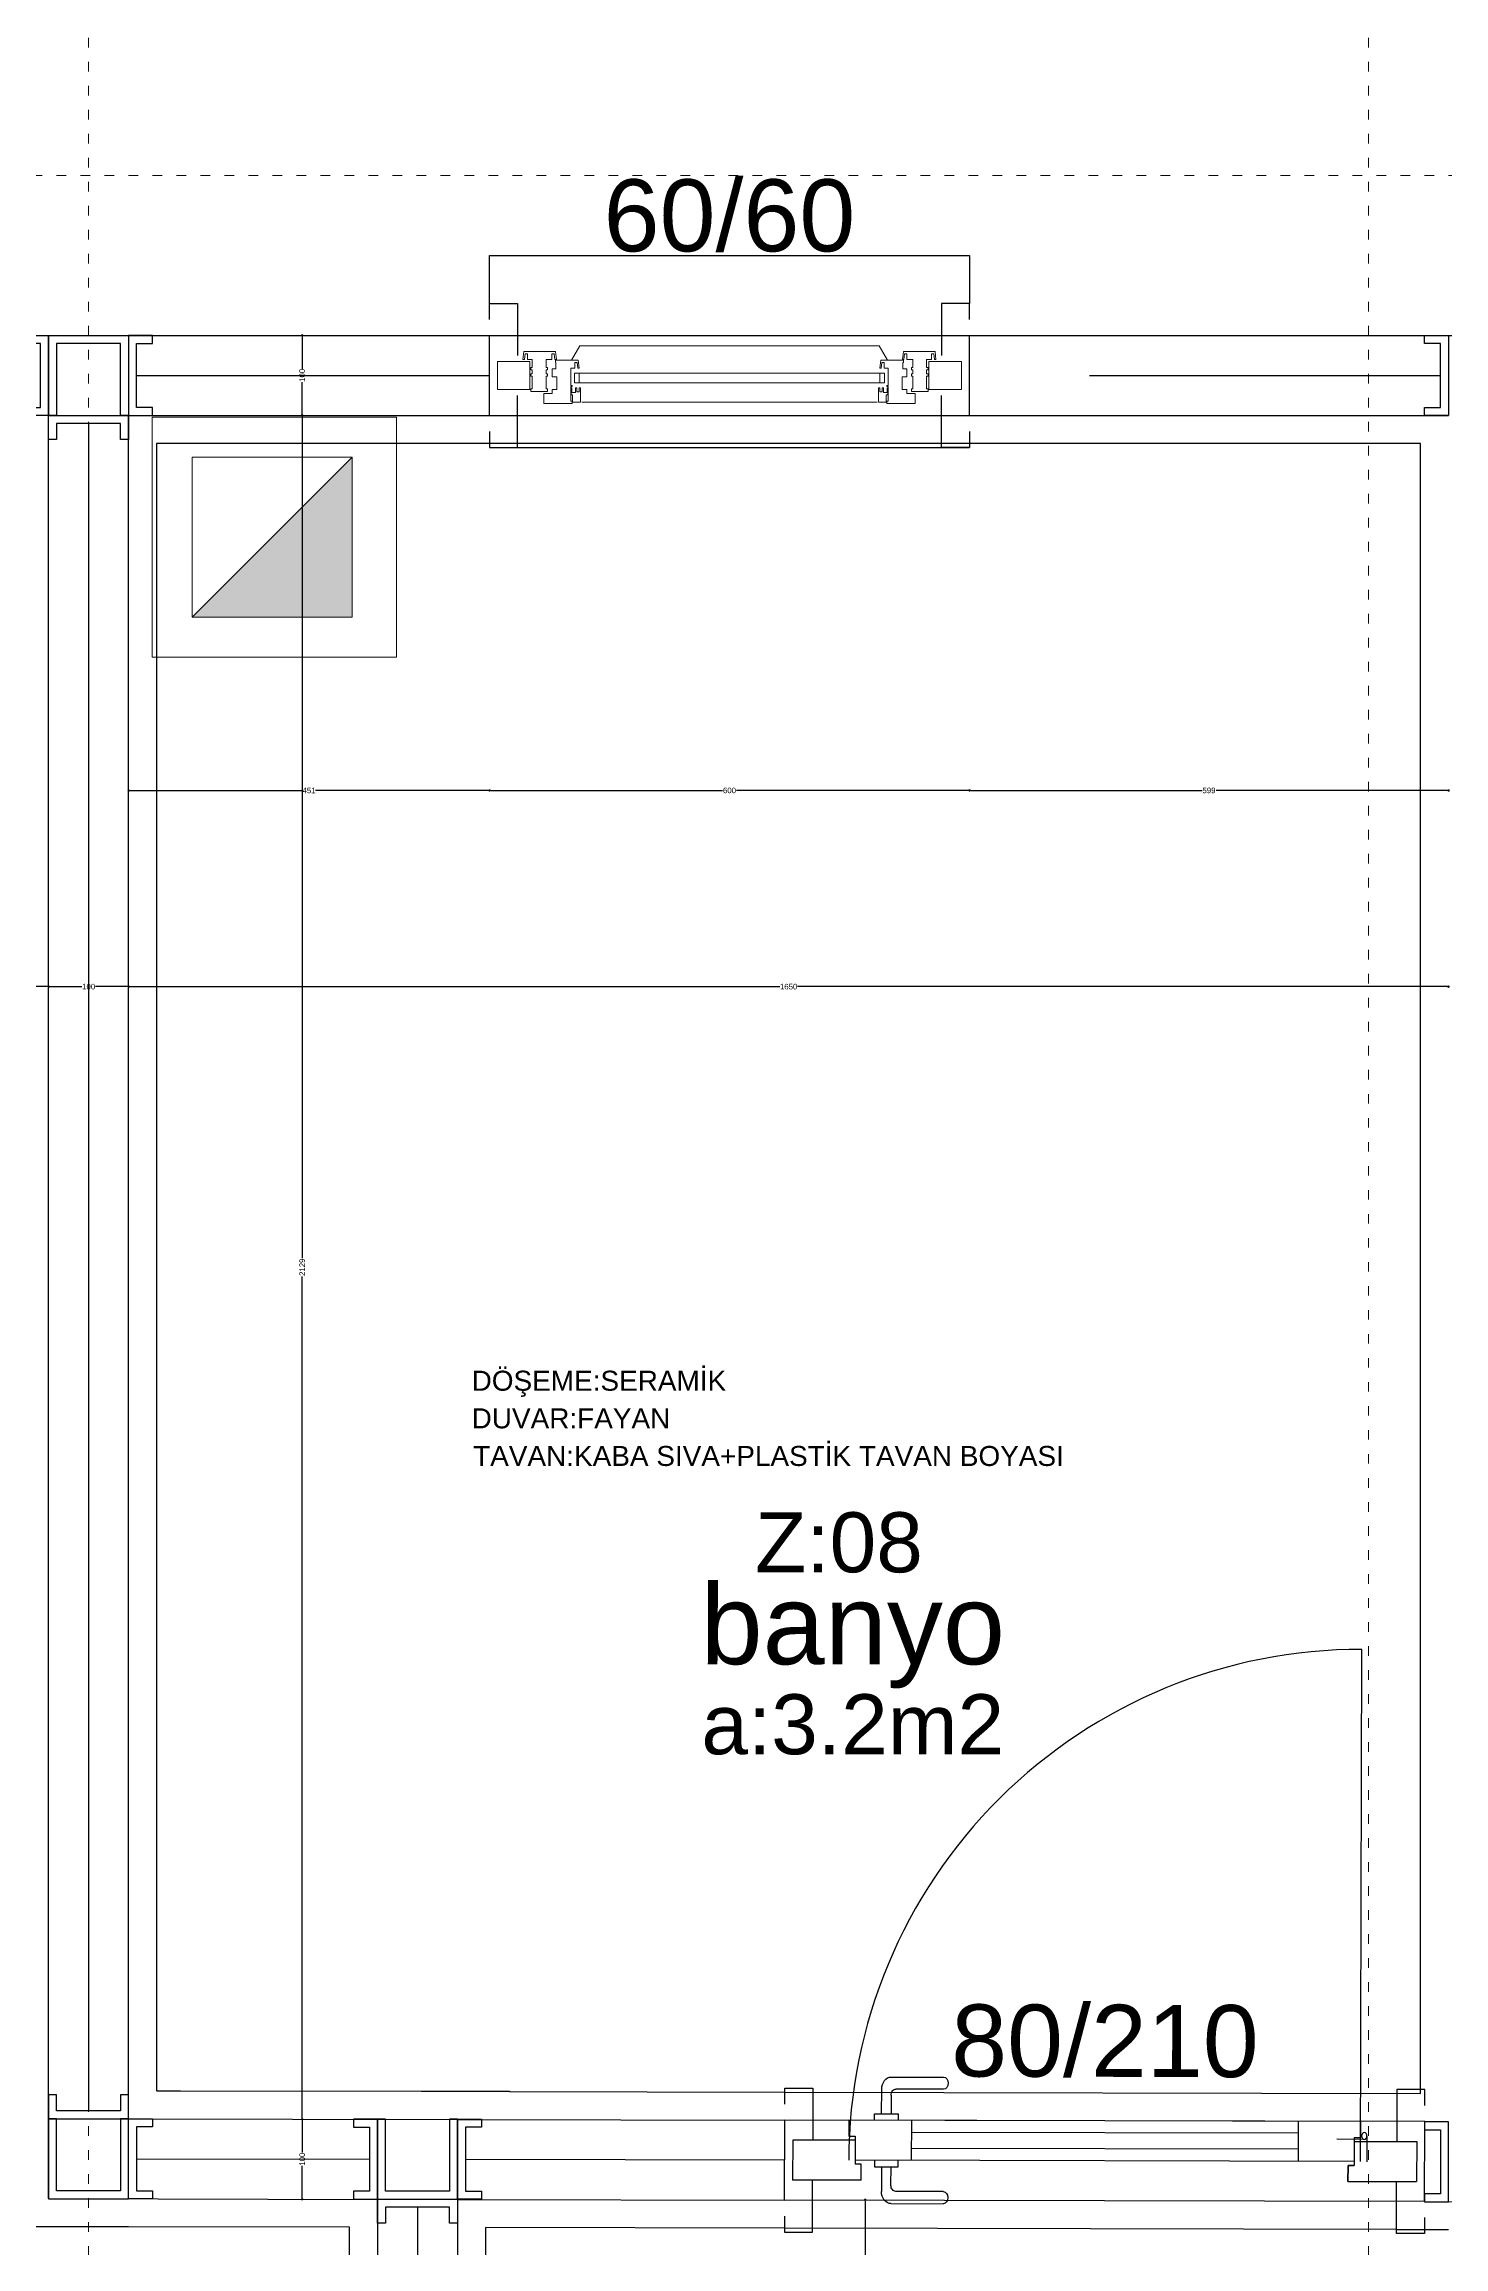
# Model space of a CAD drawing. Header units: centimetres. Extents: x -373760 to 14750, y -122502 to 29584.
# Drawn here: x -287827 to -286077, y -71404 to -68651 of the extents above; entities that cross this region are included whole.
import ezdxf
from ezdxf.enums import TextEntityAlignment as Align

# ---------------------------------------------------------------- set-up
doc = ezdxf.new("R2010")
doc.units = ezdxf.units.CM
doc.linetypes.add('ACAD_ISO03W100', pattern=[30, 12, -18])
for name, color, linetype, lineweight in [('AKSLAR-P', 211, 'Continuous', 9), ('DOGRAMA', 4, 'Continuous', 20), ('duvar', 10, 'Continuous', 25), ('KAPI', 205, 'Continuous', 25), ('PENCERE', 5, 'Continuous', 13), ('ÖLÇÜ', 3, 'Continuous', 25), ('Ölçü iç KGK', 124, 'Continuous', 20)]:
    doc.layers.add(name, color=color, linetype=linetype, lineweight=lineweight)
for name, color, linetype in [('alan', 7, 'Continuous'), ('duvar-kesim', 7, 'Continuous'), ('kapi-yazi', 7, 'Continuous'), ('Kolon', 7, 'Continuous'), ('mahal', 7, 'Continuous'), ('penc-yazi', 7, 'Continuous'), ('siva', 121, 'Continuous'), ('TASYUNU-P', 40, 'Continuous')]:
    doc.layers.add(name, color=color, linetype=linetype)
doc.styles.get("Standard").update_dxf_attribs({"font": 'arial.ttf'})
doc.linetypes.add('BATTING', pattern='A,0.00254,-2.54,[134,ltypeshp.shx,S=2.54,R=0,X=-2.54,Y=0],-5.08,[134,ltypeshp.shx,S=2.54,R=180,X=2.54,Y=0],-2.54', length=10.16254)
doc.dimstyles.new('Aydın İç Ölçü', dxfattribs={"dimtxt": 7, "dimasz": 3, "dimexe": 0.18, "dimexo": 0.0625, "dimgap": 1, "dimtad": 0, "dimdec": 0, "dimzin": 0, "dimdsep": 46, "dimtxsty": 'Standard', "dimblk": 'DOT', "dimcen": 1, "dimse1": 1, "dimse2": 1, "dimclrd": 256, "dimclrt": 6, "dimadec": 0, "dimazin": 0, "dimtfac": 1, "dimtdec": 0, "dimtix": 1, "dimtofl": 0, "dimtmove": 0, "dimatfit": 3, "dimldrblk": 'DOT', "dimfxl": 1, "dimtolj": 1, "dimtzin": 0, "dimarcsym": 0})
doc.dimstyles.new('aydın ölçü', dxfattribs={"dimtxt": 10, "dimasz": 2.5, "dimexe": 5, "dimexo": 5, "dimtad": 1, "dimdec": 0, "dimtxsty": 'Standard', "dimblk": 'ARCHTICK', "dimcen": 2.5, "dimse1": 1, "dimse2": 1, "dimadec": 0, "dimazin": 0, "dimtfac": 1, "dimtdec": 0, "dimtix": 1, "dimtmove": 0, "dimatfit": 3, "dimfxl": 5, "dimfxlon": 1, "dimarcsym": 0})

# ---------------------------------------------------------------- blocks, each defined once
blk = doc.blocks.new('fm-door1')
at = {"linetype": 'Continuous'}
for p, q in [((7.97, 3.18), (7.97, -0.03)), ((8.4, 2.76), (12.78, 2.76)), ((9, 5), (91, 5)), ((9, 5), (9, 3)), ((10, 3), (9, 3)), ((10, 3), (10, -0.5)), ((10, 3), (10, -0.5)), ((19, 5), (19, 0)), ((81, 5), (81, 0)), ((91, 3), (90, 3)), ((90, 3), (90, -0.5)), ((91, 5), (91, 3)), ((0, 2.5), (0, -2.5)), ((10, 2.5), (0, 2.5)), ((10, 0), (90, 0)), ((90, 2.5), (100, 2.5)), ((100, 2.5), (100, -2.5)), ((11, -2.5), (0, -2.5)), ((10, -0.5), (11, -0.5)), ((11, -0.5), (10, -0.5)), ((11, -0.5), (11, -2.5)), ((11, -2.5), (11, -0.5)), ((89, -2.5), (89, -0.5)), ((89, -0.5), (90, -0.5)), ((89, -2.5), (100, -2.5))]:
    blk.add_line(p, q, dxfattribs=at)
at = {"color": 8, "linetype": 'Continuous'}
for p, q in [((19, 3.5), (81, 3.5)), ((19, 1.5), (81, 1.5))]:
    blk.add_line(p, q, dxfattribs=at)
at = {"linetype": 'Continuous'}
for points in [[(85.76, 5.81), (85.76, 8.89, 0.414214), (84.24, 10.41), (75.86, 10.41, 1), (75.86, 8.89), (83.48, 8.89, -0.414214), (84.24, 8.13), (84.24, 5.81)], [(85.76, -0.81), (85.76, -3.89, -0.414214), (84.24, -5.41), (75.86, -5.41, -1), (75.86, -3.89), (83.48, -3.89, 0.414214), (84.24, -3.13), (84.24, -0.81)]]:
    blk.add_lwpolyline(points, format="xyb", dxfattribs=at)
for points in [[(86.9, 5), (86.9, 5.81), (83.1, 5.81), (83.1, 5)], [(86.9, 0), (86.9, -0.81), (83.1, -0.81), (83.1, 0)]]:
    blk.add_lwpolyline(points, dxfattribs=at)
blk.add_circle((8.4, 3.18), 0.426, dxfattribs=at)
blk = doc.blocks.new('fm-win1')
at = {"linetype": 'Continuous'}
for p, q in [((5.7, 3), (5.5, 2)), ((5.7, 3), (12.5, 3)), ((12.5, 3), (12.7, 2)), ((87.5, 3), (87.3, 2)), ((94.3, 3), (87.5, 3)), ((94.3, 3), (94.5, 2)), ((5.5, 2), (5.81, 2)), ((5.81, 2), (5.95, 2.7)), ((5.95, 2.7), (6.46, 2.7)), ((6.46, 2.7), (6.46, 2)), ((6.46, 2), (7.5, 2)), ((7.5, 1), (7.2, 1)), ((7.2, 1), (7.2, 0.7)), ((7.2, 0.7), (7.5, 0.7)), ((7.5, 0.2), (7.2, 0.2)), ((7.2, 0.2), (7.2, -0.1)), ((7.5, 2), (7.5, 1)), ((7.5, 0.7), (7.5, 0.2)), ((11.74, 2), (10.5, 2)), ((10.5, 2), (10.5, 1)), ((10.5, 1), (10.8, 1)), ((10.5, 0.7), (10.5, 0.2)), ((10.8, 0.7), (10.5, 0.7)), ((10.5, 0.2), (10.8, 0.2)), ((10.8, 1), (10.8, 0.7)), ((10.8, 0.2), (10.8, -0.1)), ((12.25, 2.7), (11.74, 2.7)), ((11.74, 2.7), (11.74, 2)), ((12.6, 0.8), (11.8, 0.8)), ((11.8, 0.8), (11.8, -0.2)), ((12.39, 2), (12.25, 2.7)), ((12.7, 2), (12.39, 2)), ((17.4, 1.9), (12.5, 1.9)), ((12.5, 1.9), (12.5, 1.6)), ((12.5, 1.6), (12.6, 1.6)), ((12.6, 1.6), (12.6, 0.8)), ((15.8, 0.9), (16.64, 0.9)), ((15.8, -1.25), (15.8, 0.9)), ((16.64, 1.6), (17.15, 1.6)), ((16.64, 0.9), (16.64, 1.6)), ((17.15, 1.6), (17.29, 0.9)), ((17.29, 0.9), (17.6, 0.9)), ((17.6, 0.9), (17.4, 1.9)), ((82.4, 0.9), (82.6, 1.9)), ((82.71, 0.9), (82.4, 0.9)), ((82.6, 1.9), (87.5, 1.9)), ((82.85, 1.6), (82.71, 0.9)), ((83.36, 1.6), (82.85, 1.6)), ((83.36, 0.9), (83.36, 1.6)), ((84.2, 0.9), (83.36, 0.9)), ((84.2, -1.25), (84.2, 0.9)), ((87.3, 2), (87.61, 2)), ((87.4, 1.6), (87.4, 0.8)), ((87.5, 1.6), (87.4, 1.6)), ((87.4, 0.8), (88.2, 0.8)), ((87.5, 1.9), (87.5, 1.6)), ((87.61, 2), (87.75, 2.7)), ((87.75, 2.7), (88.26, 2.7)), ((88.2, 0.8), (88.2, -0.2)), ((88.26, 2.7), (88.26, 2)), ((88.26, 2), (89.5, 2)), ((89.5, 1), (89.2, 1)), ((89.2, 1), (89.2, 0.7)), ((89.2, 0.7), (89.5, 0.7)), ((89.5, 0.2), (89.2, 0.2)), ((89.2, 0.2), (89.2, -0.1)), ((89.5, 2), (89.5, 1)), ((89.5, 0.7), (89.5, 0.2)), ((92.5, 2), (92.5, 1)), ((93.54, 2), (92.5, 2)), ((92.5, 1), (92.8, 1)), ((92.8, 0.7), (92.5, 0.7)), ((92.5, 0.7), (92.5, 0.2)), ((92.5, 0.2), (92.8, 0.2)), ((92.8, 1), (92.8, 0.7)), ((92.8, 0.2), (92.8, -0.1)), ((93.54, 2.7), (93.54, 2)), ((94.05, 2.7), (93.54, 2.7)), ((94.19, 2), (94.05, 2.7)), ((94.5, 2), (94.19, 2)), ((7.2, -0.1), (7.5, -0.1)), ((7.5, -1.7), (7.2, -1.7)), ((7.2, -1.7), (7.2, -2)), ((7.2, -2), (10.8, -2)), ((7.5, -0.1), (7.5, -1.7)), ((11.8, -2.25), (10, -2.25)), ((10, -2.25), (10, -3.5)), ((10.5, -0.1), (10.5, -1.7)), ((10.8, -0.1), (10.5, -0.1)), ((10.5, -1.7), (10.8, -1.7)), ((10.8, -1.7), (10.8, -2)), ((11.8, -0.2), (12.8, -0.2)), ((12.8, -1.75), (11.8, -1.75)), ((11.8, -1.75), (11.8, -2.25)), ((12.8, -0.2), (12.8, -1.75)), ((16.1, -1.25), (15.8, -1.25)), ((15.8, -1.4), (16.1, -1.4)), ((15.8, -3.2), (15.8, -1.4)), ((16.1, -1.4), (16.1, -1.25)), ((83.9, -1.4), (83.9, -1.25)), ((83.9, -1.25), (84.2, -1.25)), ((84.2, -1.4), (83.9, -1.4)), ((84.2, -3.2), (84.2, -1.4)), ((87.2, -0.2), (87.2, -1.75)), ((88.2, -0.2), (87.2, -0.2)), ((87.2, -1.75), (88.2, -1.75)), ((88.2, -1.75), (88.2, -2.25)), ((88.2, -2.25), (90, -2.25)), ((89.2, -0.1), (89.5, -0.1)), ((89.5, -1.7), (89.2, -1.7)), ((89.2, -1.7), (89.2, -2)), ((92.8, -2), (89.2, -2)), ((89.5, -0.1), (89.5, -1.7)), ((90, -2.25), (90, -3.5)), ((92.8, -0.1), (92.5, -0.1)), ((92.5, -0.1), (92.5, -1.7)), ((92.5, -1.7), (92.8, -1.7)), ((92.8, -1.7), (92.8, -2)), ((10, -3.5), (16.1, -3.5)), ((16.1, -3.2), (15.8, -3.2)), ((16.1, -3.5), (16.1, -3.2)), ((83.9, -3.5), (83.9, -3.2)), ((83.9, -3.2), (84.2, -3.2)), ((90, -3.5), (83.9, -3.5))]:
    blk.add_line(p, q, dxfattribs=at)
at = {"color": 8, "linetype": 'Continuous'}
for p, q in [((15.95, 1.9), (17.75, 3.7)), ((82.25, 3.7), (17.75, 3.7)), ((84.05, 1.9), (82.25, 3.7)), ((83.4, 0.28), (16.6, 0.28)), ((16.6, 0.28), (16.6, -0.92)), ((17.6, 0.28), (17.6, -0.92)), ((82.4, 0.28), (82.4, -0.92)), ((83.4, 0.28), (83.4, -0.92)), ((15.9, -1.55), (15.9, -2.45)), ((16, -1.55), (15.9, -1.55)), ((15.9, -2.45), (16.2, -2.45)), ((16, -2.15), (16, -1.55)), ((16.8, -2.15), (16, -2.15)), ((16.2, -2.45), (16.2, -3.35)), ((83.4, -0.92), (16.6, -0.92)), ((16.8, -1.55), (16.8, -2.15)), ((17.1, -1.55), (16.8, -1.55)), ((17.1, -2.05), (17.1, -1.55)), ((17.6, -2.05), (17.1, -2.05)), ((17.6, -1.55), (17.6, -2.05)), ((17.9, -1.55), (17.6, -1.55)), ((17.9, -3.35), (17.9, -1.55)), ((82.1, -1.55), (82.4, -1.55)), ((82.1, -3.35), (82.1, -1.55)), ((82.4, -1.55), (82.4, -2.05)), ((82.4, -2.05), (82.9, -2.05)), ((82.9, -2.05), (82.9, -1.55)), ((82.9, -1.55), (83.2, -1.55)), ((83.2, -1.55), (83.2, -2.15)), ((83.2, -2.15), (84, -2.15)), ((84.1, -2.45), (83.8, -2.45)), ((83.8, -2.45), (83.8, -3.35)), ((84, -2.15), (84, -1.55)), ((84, -1.55), (84.1, -1.55)), ((84.1, -1.55), (84.1, -2.45)), ((16.2, -3.35), (17.9, -3.35)), ((81.85, -3.35), (18.15, -3.35)), ((83.8, -3.35), (82.1, -3.35))]:
    blk.add_line(p, q, dxfattribs=at)
at = {"linetype": 'Continuous'}
for points in [[(0, 1.75), (7, 1.75), (7, -1.75), (0, -1.75)], [(100, 1.75), (93, 1.75), (93, -1.75), (100, -1.75)]]:
    blk.add_lwpolyline(points, close=True, dxfattribs=at)
blk = doc.blocks.new('_ArchTick')
at = {"color": 0, "linetype": 'ByBlock', "const_width": 0.15}
blk.add_lwpolyline([(-0.5, -0.5), (0.5, 0.5)], dxfattribs=at)
blk = doc.blocks.new('*D372')
at = {"layer": 'Defpoints', "color": 0, "ltscale": 0.5, "transparency": 16777216}
for p in [(-287269.7, -67273.4), (-290370.8, -69015.3), (-287269.7, -69015.3)]:
    blk.add_point(p, dxfattribs=at)
at = {"layer": 'Ölçü iç KGK', "color": 0, "lineweight": -2, "ltscale": 0.5, "transparency": 16777216}
blk.add_line((-290370.8, -67273.4), (-287269.7, -67273.4), dxfattribs=at)
at = {"layer": 'Ölçü iç KGK', "color": 0, "lineweight": -2, "ltscale": 0.5, "transparency": 16777216, "xscale": 2.5, "yscale": 2.5, "zscale": 2.5, "rotation": 180}
blk.add_blockref('_ArchTick', (-290370.8, -67273.4), dxfattribs=at)
at = {"layer": 'Ölçü iç KGK', "color": 0, "lineweight": -2, "ltscale": 0.5, "transparency": 16777216, "xscale": 2.5, "yscale": 2.5, "zscale": 2.5}
blk.add_blockref('_ArchTick', (-287269.7, -67273.4), dxfattribs=at)
at = {"layer": 'Ölçü iç KGK', "color": 0, "lineweight": -2, "ltscale": 0.5, "transparency": 16777216, "insert": (-288820.3, -67267.7), "char_height": 10, "attachment_point": 5}
blk.add_mtext('3101', dxfattribs=at)
blk = doc.blocks.new('*D373')
at = {"layer": 'Defpoints', "color": 0, "ltscale": 0.5, "transparency": 16777216}
for p in [(-286519.7, -67273.4), (-287269.7, -69015.3), (-286519.7, -69015.3)]:
    blk.add_point(p, dxfattribs=at)
at = {"layer": 'Ölçü iç KGK', "color": 0, "lineweight": -2, "ltscale": 0.5, "transparency": 16777216}
blk.add_line((-287269.7, -67273.4), (-286519.7, -67273.4), dxfattribs=at)
at = {"layer": 'Ölçü iç KGK', "color": 0, "lineweight": -2, "ltscale": 0.5, "transparency": 16777216, "xscale": 2.5, "yscale": 2.5, "zscale": 2.5, "rotation": 180}
blk.add_blockref('_ArchTick', (-287269.7, -67273.4), dxfattribs=at)
at = {"layer": 'Ölçü iç KGK', "color": 0, "lineweight": -2, "ltscale": 0.5, "transparency": 16777216, "xscale": 2.5, "yscale": 2.5, "zscale": 2.5}
blk.add_blockref('_ArchTick', (-286519.7, -67273.4), dxfattribs=at)
at = {"layer": 'Ölçü iç KGK', "color": 0, "lineweight": -2, "ltscale": 0.5, "transparency": 16777216, "insert": (-286894.7, -67267.7), "char_height": 10, "attachment_point": 5}
blk.add_mtext('750', dxfattribs=at)
blk = doc.blocks.new('*D374')
at = {"layer": 'Defpoints', "color": 0, "ltscale": 0.5, "transparency": 16777216}
for p in [(-285771.1, -67273.4), (-286519.7, -69015.3), (-285771.1, -69015.3)]:
    blk.add_point(p, dxfattribs=at)
at = {"layer": 'Ölçü iç KGK', "color": 0, "lineweight": -2, "ltscale": 0.5, "transparency": 16777216}
blk.add_line((-286519.7, -67273.4), (-285771.1, -67273.4), dxfattribs=at)
at = {"layer": 'Ölçü iç KGK', "color": 0, "lineweight": -2, "ltscale": 0.5, "transparency": 16777216, "xscale": 2.5, "yscale": 2.5, "zscale": 2.5, "rotation": 180}
blk.add_blockref('_ArchTick', (-286519.7, -67273.4), dxfattribs=at)
at = {"layer": 'Ölçü iç KGK', "color": 0, "lineweight": -2, "ltscale": 0.5, "transparency": 16777216, "xscale": 2.5, "yscale": 2.5, "zscale": 2.5}
blk.add_blockref('_ArchTick', (-285771.1, -67273.4), dxfattribs=at)
at = {"layer": 'Ölçü iç KGK', "color": 0, "lineweight": -2, "ltscale": 0.5, "transparency": 16777216, "insert": (-286145.4, -67267.7), "char_height": 10, "attachment_point": 5}
blk.add_mtext('749', dxfattribs=at)
blk = doc.blocks.new('_Dot')
at = {"color": 0, "linetype": 'ByBlock', "lineweight": -2}
blk.add_line((-0.5, 0), (-1, 0), dxfattribs=at)
at = {"color": 0, "linetype": 'ByBlock', "const_width": 0.5}
blk.add_lwpolyline([(-0.25, 0, 1), (0.25, 0, 1)], format="xyb", close=True, dxfattribs=at)
blk = doc.blocks.new('*D389')
at = {"layer": 'Defpoints', "color": 0, "ltscale": 0.5, "transparency": 16777216}
for p in [(-290270.8, -69840.9), (-287820.8, -69829.3), (-287820.8, -69829.3)]:
    blk.add_point(p, dxfattribs=at)
at = {"layer": 'Ölçü iç KGK', "lineweight": -2, "ltscale": 0.5, "transparency": 16777216}
for p, q in [((-290267.8, -69829.3), (-289057.3, -69829.3)), ((-287823.8, -69829.3), (-289034.3, -69829.3))]:
    blk.add_line(p, q, dxfattribs=at)
at = {"layer": 'Ölçü iç KGK', "lineweight": -2, "ltscale": 0.5, "transparency": 16777216, "xscale": 3, "yscale": 3, "zscale": 3, "rotation": 180}
blk.add_blockref('_Dot', (-290270.8, -69829.3), dxfattribs=at)
at = {"layer": 'Ölçü iç KGK', "lineweight": -2, "ltscale": 0.5, "transparency": 16777216, "xscale": 3, "yscale": 3, "zscale": 3}
blk.add_blockref('_Dot', (-287820.8, -69829.3), dxfattribs=at)
at = {"layer": 'Ölçü iç KGK', "color": 6, "lineweight": -2, "ltscale": 0.5, "transparency": 16777216, "insert": (-289045.8, -69829.3), "char_height": 7, "attachment_point": 5}
blk.add_mtext('\\A1;2450', dxfattribs=at)
blk = doc.blocks.new('*D390')
at = {"layer": 'Defpoints', "color": 0, "ltscale": 0.5, "transparency": 16777216}
for p in [(-287720.8, -69816.8), (-287820.8, -69829.3), (-287720.8, -69829.3)]:
    blk.add_point(p, dxfattribs=at)
at = {"layer": 'Ölçü iç KGK', "lineweight": -2, "ltscale": 0.5, "transparency": 16777216}
for p, q in [((-287817.8, -69829.3), (-287779.2, -69829.3)), ((-287723.8, -69829.3), (-287762.4, -69829.3))]:
    blk.add_line(p, q, dxfattribs=at)
at = {"layer": 'Ölçü iç KGK', "lineweight": -2, "ltscale": 0.5, "transparency": 16777216, "xscale": 3, "yscale": 3, "zscale": 3, "rotation": 180}
blk.add_blockref('_Dot', (-287820.8, -69829.3), dxfattribs=at)
at = {"layer": 'Ölçü iç KGK', "lineweight": -2, "ltscale": 0.5, "transparency": 16777216, "xscale": 3, "yscale": 3, "zscale": 3}
blk.add_blockref('_Dot', (-287720.8, -69829.3), dxfattribs=at)
at = {"layer": 'Ölçü iç KGK', "color": 6, "lineweight": -2, "ltscale": 0.5, "transparency": 16777216, "insert": (-287770.8, -69829.3), "char_height": 7, "attachment_point": 5}
blk.add_mtext('\\A1;100', dxfattribs=at)
blk = doc.blocks.new('*D391')
at = {"layer": 'Defpoints', "color": 0, "ltscale": 0.5, "transparency": 16777216}
for p in [(-287720.8, -69816.8), (-286070.8, -69829.3), (-286070.8, -69829.3)]:
    blk.add_point(p, dxfattribs=at)
at = {"layer": 'Ölçü iç KGK', "lineweight": -2, "ltscale": 0.5, "transparency": 16777216}
for p, q in [((-287717.8, -69829.3), (-286906.9, -69829.3)), ((-286073.8, -69829.3), (-286884.7, -69829.3))]:
    blk.add_line(p, q, dxfattribs=at)
at = {"layer": 'Ölçü iç KGK', "lineweight": -2, "ltscale": 0.5, "transparency": 16777216, "xscale": 3, "yscale": 3, "zscale": 3, "rotation": 180}
blk.add_blockref('_Dot', (-287720.8, -69829.3), dxfattribs=at)
at = {"layer": 'Ölçü iç KGK', "lineweight": -2, "ltscale": 0.5, "transparency": 16777216, "xscale": 3, "yscale": 3, "zscale": 3}
blk.add_blockref('_Dot', (-286070.8, -69829.3), dxfattribs=at)
at = {"layer": 'Ölçü iç KGK', "color": 6, "lineweight": -2, "ltscale": 0.5, "transparency": 16777216, "insert": (-286895.8, -69829.3), "char_height": 7, "attachment_point": 5}
blk.add_mtext('\\A1;1650', dxfattribs=at)
blk = doc.blocks.new('*D406')
at = {"layer": 'Defpoints', "color": 0, "ltscale": 0.5, "transparency": 16777216}
for p in [(-287564.5, -69015.3), (-287564.5, -69115.3), (-287503.9, -69115.3)]:
    blk.add_point(p, dxfattribs=at)
at = {"layer": 'Ölçü iç KGK', "lineweight": -2, "ltscale": 0.5, "transparency": 16777216}
for p, q in [((-287503.9, -69018.3), (-287503.9, -69057)), ((-287503.9, -69112.3), (-287503.9, -69073.7))]:
    blk.add_line(p, q, dxfattribs=at)
at = {"layer": 'Ölçü iç KGK', "lineweight": -2, "ltscale": 0.5, "transparency": 16777216, "xscale": 3, "yscale": 3, "zscale": 3}
for p, rotation in [((-287503.9, -69015.3), 90), ((-287503.9, -69115.3), 270)]:
    blk.add_blockref('_Dot', p, dxfattribs=dict(at, rotation=rotation))
at = {"layer": 'Ölçü iç KGK', "color": 6, "lineweight": -2, "ltscale": 0.5, "transparency": 16777216, "insert": (-287503.9, -69065.3), "char_height": 7, "attachment_point": 5, "rotation": 90}
blk.add_mtext('\\A1;100', dxfattribs=at)
blk = doc.blocks.new('*D407')
at = {"layer": 'Defpoints', "color": 0, "ltscale": 0.5, "transparency": 16777216}
for p in [(-287564.5, -69115.3), (-287508.9, -71244.7), (-287503.9, -71244.7)]:
    blk.add_point(p, dxfattribs=at)
at = {"layer": 'Ölçü iç KGK', "lineweight": -2, "ltscale": 0.5, "transparency": 16777216}
for p, q in [((-287503.9, -69118.3), (-287503.9, -70168.5)), ((-287503.9, -71241.7), (-287503.9, -70191.5))]:
    blk.add_line(p, q, dxfattribs=at)
at = {"layer": 'Ölçü iç KGK', "lineweight": -2, "ltscale": 0.5, "transparency": 16777216, "xscale": 3, "yscale": 3, "zscale": 3}
for p, rotation in [((-287503.9, -69115.3), 90), ((-287503.9, -71244.7), 270)]:
    blk.add_blockref('_Dot', p, dxfattribs=dict(at, rotation=rotation))
at = {"layer": 'Ölçü iç KGK', "color": 6, "lineweight": -2, "ltscale": 0.5, "transparency": 16777216, "insert": (-287503.9, -70180), "char_height": 7, "attachment_point": 5, "rotation": 90}
blk.add_mtext('\\A1;2129', dxfattribs=at)
blk = doc.blocks.new('*D408')
at = {"layer": 'Defpoints', "color": 0, "ltscale": 0.5, "transparency": 16777216}
for p in [(-287508.9, -71244.7), (-287509.1, -71344.7), (-287503.9, -71344.7)]:
    blk.add_point(p, dxfattribs=at)
at = {"layer": 'Ölçü iç KGK', "lineweight": -2, "ltscale": 0.5, "transparency": 16777216}
for p, q in [((-287503.9, -71247.7), (-287503.9, -71286.3)), ((-287503.9, -71341.7), (-287503.9, -71303.1))]:
    blk.add_line(p, q, dxfattribs=at)
at = {"layer": 'Ölçü iç KGK', "lineweight": -2, "ltscale": 0.5, "transparency": 16777216, "xscale": 3, "yscale": 3, "zscale": 3}
for p, rotation in [((-287503.9, -71244.7), 90), ((-287503.9, -71344.7), 270)]:
    blk.add_blockref('_Dot', p, dxfattribs=dict(at, rotation=rotation))
at = {"layer": 'Ölçü iç KGK', "color": 6, "lineweight": -2, "ltscale": 0.5, "transparency": 16777216, "insert": (-287503.9, -71294.7), "char_height": 7, "attachment_point": 5, "rotation": 90}
blk.add_mtext('\\A1;100', dxfattribs=at)
blk = doc.blocks.new('*D409')
at = {"layer": 'Defpoints', "color": 0, "ltscale": 0.5, "transparency": 16777216}
for p in [(-287180.3, -71345.5), (-287031.9, -72443.5), (-286800.1, -72443.5)]:
    blk.add_point(p, dxfattribs=at)
at = {"layer": 'Ölçü iç KGK', "lineweight": -2, "ltscale": 0.5, "transparency": 16777216}
for p, q in [((-286800.1, -71348.5), (-286800.1, -71883.4)), ((-286800.1, -72440.5), (-286800.1, -71905.6))]:
    blk.add_line(p, q, dxfattribs=at)
at = {"layer": 'Ölçü iç KGK', "lineweight": -2, "ltscale": 0.5, "transparency": 16777216, "xscale": 3, "yscale": 3, "zscale": 3}
for p, rotation in [((-286800.1, -71345.5), 90), ((-286800.1, -72443.5), 270)]:
    blk.add_blockref('_Dot', p, dxfattribs=dict(at, rotation=rotation))
at = {"layer": 'Ölçü iç KGK', "color": 6, "lineweight": -2, "ltscale": 0.5, "transparency": 16777216, "insert": (-286800.1, -71894.5), "char_height": 7, "attachment_point": 5, "rotation": 90}
blk.add_mtext('\\A1;1098', dxfattribs=at)
blk = doc.blocks.new('FDGFDGFDGF')
at = {"layer": 'DOGRAMA'}
blk.add_hatch(color=256, dxfattribs=at).paths.add_polyline_path([(-13051.68, -9217.1), (-13031.68, -9217.1), (-13031.68, -9197.1)])
blk.add_line((-13051.68, -9217.1), (-13031.68, -9197.1), dxfattribs=at)
for points in [[(-13026.13, -9222.1), (-13026.13, -9192.1), (-13056.68, -9192.1), (-13056.68, -9222.1)], [(-13031.68, -9217.1), (-13031.68, -9197.1), (-13051.68, -9197.1), (-13051.68, -9217.1)]]:
    blk.add_lwpolyline(points, close=True, dxfattribs=at)
blk = doc.blocks.new('*D470')
at = {"layer": 'Defpoints', "color": 0, "ltscale": 0.45, "transparency": 16777216}
for p in [(-287720.8, -69115.3), (-287269.7, -69115.3), (-287269.7, -69584.1)]:
    blk.add_point(p, dxfattribs=at)
at = {"layer": 'Ölçü iç KGK', "lineweight": -2, "ltscale": 0.45, "transparency": 16777216}
for p, q in [((-287717.8, -69584.1), (-287503.5, -69584.1)), ((-287272.7, -69584.1), (-287487.1, -69584.1))]:
    blk.add_line(p, q, dxfattribs=at)
at = {"layer": 'Ölçü iç KGK', "lineweight": -2, "ltscale": 0.45, "transparency": 16777216, "xscale": 3, "yscale": 3, "zscale": 3, "rotation": 180}
blk.add_blockref('_Dot', (-287720.8, -69584.1), dxfattribs=at)
at = {"layer": 'Ölçü iç KGK', "lineweight": -2, "ltscale": 0.45, "transparency": 16777216, "xscale": 3, "yscale": 3, "zscale": 3}
blk.add_blockref('_Dot', (-287269.7, -69584.1), dxfattribs=at)
at = {"layer": 'Ölçü iç KGK', "color": 6, "lineweight": -2, "ltscale": 0.45, "transparency": 16777216, "insert": (-287495.3, -69584.1), "char_height": 7, "attachment_point": 5}
blk.add_mtext('\\A1;451', dxfattribs=at)
blk = doc.blocks.new('*D471')
at = {"layer": 'Defpoints', "color": 0, "ltscale": 0.45, "transparency": 16777216}
for p in [(-287269.7, -69115.3), (-286669.7, -69115.3), (-286669.7, -69584.1)]:
    blk.add_point(p, dxfattribs=at)
at = {"layer": 'Ölçü iç KGK', "lineweight": -2, "ltscale": 0.45, "transparency": 16777216}
for p, q in [((-287266.7, -69584.1), (-286978.5, -69584.1)), ((-286672.7, -69584.1), (-286961, -69584.1))]:
    blk.add_line(p, q, dxfattribs=at)
at = {"layer": 'Ölçü iç KGK', "lineweight": -2, "ltscale": 0.45, "transparency": 16777216, "xscale": 3, "yscale": 3, "zscale": 3, "rotation": 180}
blk.add_blockref('_Dot', (-287269.7, -69584.1), dxfattribs=at)
at = {"layer": 'Ölçü iç KGK', "lineweight": -2, "ltscale": 0.45, "transparency": 16777216, "xscale": 3, "yscale": 3, "zscale": 3}
blk.add_blockref('_Dot', (-286669.7, -69584.1), dxfattribs=at)
at = {"layer": 'Ölçü iç KGK', "color": 6, "lineweight": -2, "ltscale": 0.45, "transparency": 16777216, "insert": (-286969.7, -69584.1), "char_height": 7, "attachment_point": 5}
blk.add_mtext('\\A1;600', dxfattribs=at)
blk = doc.blocks.new('*D472')
at = {"layer": 'Defpoints', "color": 0, "ltscale": 0.45, "transparency": 16777216}
for p in [(-286669.7, -69115.3), (-286070.8, -69115.3), (-286070.8, -69584.1)]:
    blk.add_point(p, dxfattribs=at)
at = {"layer": 'Ölçü iç KGK', "lineweight": -2, "ltscale": 0.45, "transparency": 16777216}
for p, q in [((-286666.7, -69584.1), (-286379, -69584.1)), ((-286073.8, -69584.1), (-286361.5, -69584.1))]:
    blk.add_line(p, q, dxfattribs=at)
at = {"layer": 'Ölçü iç KGK', "lineweight": -2, "ltscale": 0.45, "transparency": 16777216, "xscale": 3, "yscale": 3, "zscale": 3, "rotation": 180}
blk.add_blockref('_Dot', (-286669.7, -69584.1), dxfattribs=at)
at = {"layer": 'Ölçü iç KGK', "lineweight": -2, "ltscale": 0.45, "transparency": 16777216, "xscale": 3, "yscale": 3, "zscale": 3}
blk.add_blockref('_Dot', (-286070.8, -69584.1), dxfattribs=at)
at = {"layer": 'Ölçü iç KGK', "color": 6, "lineweight": -2, "ltscale": 0.45, "transparency": 16777216, "insert": (-286370.3, -69584.1), "char_height": 7, "attachment_point": 5}
blk.add_mtext('\\A1;599', dxfattribs=at)

msp = doc.modelspace()

# ---------------------------------------------------------------- linework, layer by layer
at = {"layer": 'AKSLAR-P', "linetype": 'ACAD_ISO03W100'}
for p, q in [((-287770.83, -66063.45), (-287770.83, -83872.12)), ((-286170.83, -66063.45), (-286170.83, -83872.12)), ((-293837.69, -69015.34), (-276960.19, -69015.34))]:
    msp.add_line(p, q, dxfattribs=at)
at = {"layer": 'AKSLAR-P', "color": 30, "linetype": 'ACAD_ISO03W100', "true_color": 0xf26722}
msp.add_lwpolyline([(-290570.84, -68815.34), (-279672.31, -68815.34), (-279672.31, -80815.34), (-290570.84, -80815.34)], close=True, dxfattribs=at)
at = {"layer": 'duvar'}
for p, q in [((-287820.83, -71343.94), (-287820.83, -69015.34)), ((-287720.83, -71244.14), (-287720.83, -69115.34)), ((-287720.83, -69115.34), (-287269.75, -69115.34)), ((-286669.75, -69115.34), (-286070.83, -69115.34)), ((-287720.83, -71244.14), (-286900.58, -71245.8)), ((-287409.66, -71244.93), (-287409.86, -71513.76)), ((-287309.66, -71245.17), (-287309.86, -71513.83)), ((-286100.58, -71247.73), (-286070.83, -71247.8)), ((-287820.83, -71343.94), (-287409.74, -71344.93)), ((-287309.74, -71345.18), (-286900.82, -71345.8)), ((-286100.82, -71347.73), (-285501.63, -71349.66))]:
    msp.add_line(p, q, dxfattribs=at)
at = {"layer": 'duvar', "lineweight": -2, "ltscale": 0.5}
for p, q in [((-287269.75, -69115.34), (-287269.75, -69015.34)), ((-286669.75, -69115.34), (-286669.75, -69015.34)), ((-286900.82, -71345.8), (-286900.58, -71245.8)), ((-286100.82, -71347.73), (-286100.58, -71247.73))]:
    msp.add_line(p, q, dxfattribs=at)
at = {"layer": 'duvar'}
for points in [[(-290370.84, -70115.66), (-290370.84, -69015.34), (-287269.75, -69015.34)], [(-286669.75, -69015.34), (-285771.14, -69015.34)]]:
    msp.add_lwpolyline(points, dxfattribs=at)
at = {"layer": 'duvar-kesim', "lineweight": -2, "ltscale": 0.5}
for p, q in [((-287269.75, -69015.34), (-286669.75, -69015.34)), ((-287269.75, -69115.34), (-286669.75, -69115.34)), ((-286100.58, -71247.73), (-286900.58, -71245.8)), ((-286100.82, -71347.73), (-286900.82, -71345.8))]:
    msp.add_line(p, q, dxfattribs=at)
at = {"layer": 'KAPI', "lineweight": -2, "ltscale": 0.5}
msp.add_lwpolyline([(-286180.7, -71297.54), (-286179.16, -70657.54, 0.4142136), (-286820.7, -71295.99, 0.4142136)], format="xyb", dxfattribs=at)
for points in [[(-286900.53, -71225.8), (-286900.48, -71205.8), (-286865.48, -71205.88), (-286865.64, -71270.88)], [(-286100.53, -71227.73), (-286100.48, -71207.73), (-286135.48, -71207.64), (-286135.64, -71272.64)], [(-286900.87, -71365.8), (-286900.92, -71385.8), (-286865.92, -71385.88), (-286865.76, -71320.88)], [(-286100.87, -71367.73), (-286100.92, -71387.73), (-286135.92, -71387.64), (-286135.76, -71322.64)]]:
    msp.add_lwpolyline(points, dxfattribs=at)
at = {"layer": 'Kolon', "ltscale": 0.8}
for points in [[(-287850.83, -69025.34), (-287850.83, -69015.34), (-287820.83, -69015.34), (-287820.83, -69115.34), (-287850.83, -69115.34), (-287850.83, -69105.34), (-287830.83, -69105.34), (-287830.83, -69025.34), (-287850.83, -69025.34)], [(-287810.83, -69115.34), (-287820.83, -69115.34), (-287820.83, -69015.34), (-287720.83, -69015.34), (-287720.83, -69115.34), (-287730.83, -69115.34), (-287730.83, -69025.34), (-287810.83, -69025.34), (-287810.83, -69115.34)], [(-287690.83, -69025.34), (-287690.83, -69015.34), (-287720.83, -69015.34), (-287720.83, -69115.34), (-287690.83, -69115.34), (-287690.83, -69105.34), (-287710.83, -69105.34), (-287710.83, -69025.34), (-287690.83, -69025.34)], [(-286100.83, -69025.34), (-286100.83, -69015.34), (-286070.83, -69015.34), (-286070.83, -69115.34), (-286100.83, -69115.34), (-286100.83, -69105.34), (-286080.83, -69105.34), (-286080.83, -69025.34), (-286100.83, -69025.34)], [(-287810.83, -69145.34), (-287820.83, -69145.34), (-287820.83, -69115.34), (-287720.83, -69115.34), (-287720.83, -69145.34), (-287730.83, -69145.34), (-287730.83, -69125.34), (-287810.83, -69125.34), (-287810.83, -69145.34)], [(-287810.83, -71214.18), (-287820.83, -71214.18), (-287820.83, -71244.18), (-287720.83, -71244.18), (-287720.83, -71214.18), (-287730.83, -71214.18), (-287730.83, -71234.18), (-287810.83, -71234.18), (-287810.83, -71214.18)], [(-287810.83, -71244.18), (-287820.83, -71244.18), (-287820.83, -71344.18), (-287720.83, -71344.18), (-287720.83, -71244.18), (-287730.83, -71244.18), (-287730.83, -71334.18), (-287810.83, -71334.18), (-287810.83, -71244.18)], [(-287690.83, -71334.18), (-287690.83, -71344.18), (-287720.83, -71344.18), (-287720.83, -71244.18), (-287690.83, -71244.18), (-287690.83, -71254.18), (-287710.83, -71254.18), (-287710.83, -71334.18), (-287690.83, -71334.18)], [(-287439.74, -71334.86), (-287439.74, -71344.86), (-287409.74, -71344.86), (-287409.74, -71244.86), (-287439.74, -71244.86), (-287439.74, -71254.86), (-287419.74, -71254.86), (-287419.74, -71334.86), (-287439.74, -71334.86)], [(-287399.74, -71244.86), (-287409.74, -71244.86), (-287409.74, -71344.86), (-287309.74, -71344.86), (-287309.74, -71244.86), (-287319.74, -71244.86), (-287319.74, -71334.86), (-287399.74, -71334.86), (-287399.74, -71244.86)], [(-287279.74, -71334.86), (-287279.74, -71344.86), (-287309.74, -71344.86), (-287309.74, -71244.86), (-287279.74, -71244.86), (-287279.74, -71254.86), (-287299.74, -71254.86), (-287299.74, -71334.86), (-287279.74, -71334.86)], [(-286100.82, -71338.04), (-286100.82, -71348.04), (-286070.82, -71348.04), (-286070.82, -71248.04), (-286100.82, -71248.04), (-286100.82, -71258.04), (-286080.82, -71258.04), (-286080.82, -71338.04), (-286100.82, -71338.04)], [(-287399.74, -71374.86), (-287409.74, -71374.86), (-287409.74, -71344.86), (-287309.74, -71344.86), (-287309.74, -71374.86), (-287319.74, -71374.86), (-287319.74, -71354.86), (-287399.74, -71354.86), (-287399.74, -71374.86)]]:
    msp.add_lwpolyline(points, dxfattribs=at)
at = {"layer": 'PENCERE', "lineweight": -2, "ltscale": 0.5}
for points in [[(-287269.75, -68975.34), (-287269.75, -68915.34), (-286669.75, -68915.34), (-286669.75, -68975.34)], [(-287269.75, -68995.34), (-287269.75, -68975.34), (-287234.75, -68975.34), (-287234.75, -69040.34)], [(-286669.75, -68995.34), (-286669.75, -68975.34), (-286704.75, -68975.34), (-286704.75, -69040.34)], [(-287269.75, -69135.34), (-287269.75, -69155.34), (-287234.75, -69155.34), (-287234.75, -69090.34)], [(-286669.75, -69135.34), (-286669.75, -69155.34), (-286704.75, -69155.34), (-286704.75, -69090.34)], [(-287269.75, -69155.34), (-286669.75, -69155.34)]]:
    msp.add_lwpolyline(points, dxfattribs=at)
at = {"layer": 'siva', "lineweight": -2, "ltscale": 0.45}
for points in [[(-287855.83, -69150.34), (-290235.84, -69150.34), (-290235.84, -70115.66), (-290235.84, -71315.66), (-290235.84, -72408.52), (-287445.55, -72408.52), (-287445.55, -72378.73), (-287445.5, -72378.73), (-287444.86, -71513.73), (-287444.76, -71379.85), (-287720.87, -71379.18), (-287855.83, -71379.18), (-287855.83, -71244.18), (-287855.83, -71214.18)], [(-286105.83, -69150.34), (-286669.75, -69150.34), (-287269.75, -69150.34), (-287685.83, -69150.34), (-287685.83, -71209.18), (-287655.83, -71209.18), (-287655.83, -71209.28), (-287354.74, -71209.88), (-287354.74, -71209.86), (-287309.74, -71209.86), (-287244.74, -71209.86), (-287244.74, -71210.1), (-286900.51, -71210.8), (-286105.83, -71212.72)]]:
    msp.add_lwpolyline(points, close=True, dxfattribs=at)
msp.add_lwpolyline([(-286070.82, -71383.04), (-286135.91, -71383.04), (-286135.91, -71382.64), (-286900.9, -71380.8), (-287274.74, -71380.23), (-287274.86, -71513.86), (-287275.55, -72408.52), (-286135.83, -72408.52), (-286135.83, -72544.56), (-286135.83, -72574.56), (-286135.83, -73474.56), (-286135.83, -75247.02), (-286135.83, -76147.02), (-286135.83, -78958.54), (-285474.74, -78958.54)], dxfattribs=at)
at = {"layer": 'TASYUNU-P', "linetype": 'BATTING', "lineweight": -2, "ltscale": 0.45}
for p, q in [((-287710.83, -69065.34), (-287269.75, -69065.34)), ((-286519.75, -69065.34), (-286080.83, -69065.34)), ((-287770.83, -69125.34), (-287770.83, -71234.18)), ((-287710.83, -71294.18), (-287419.74, -71294.86)), ((-287299.74, -71294.86), (-286900.7, -71295.46)), ((-287359.74, -71354.86), (-287359.74, -71513.79))]:
    msp.add_line(p, q, dxfattribs=at)

# ---------------------------------------------------------------- block references
at = {"layer": 'KAPI', "lineweight": -2, "ltscale": 0.5, "xscale": 7.799999999999961, "yscale": -10, "zscale": 7.799999999999961, "rotation": 179.8618352934022}
msp.add_blockref('fm-door1', (-286110.7, -71297.7), dxfattribs=at)
at = {"layer": 'PENCERE', "lineweight": -2, "ltscale": 0.5, "xscale": 5.8, "yscale": 10, "zscale": 5.8}
msp.add_blockref('fm-win1', (-287259.75, -69065.34), dxfattribs=at)
at = {"layer": 'Ölçü iç KGK', "lineweight": -2, "xscale": 10, "yscale": 10, "zscale": 10}
msp.add_blockref('FDGFDGFDGF', (-157124.68, 22803.48), dxfattribs=at)

# ---------------------------------------------------------------- texts
at = {"layer": 'alan'}
msp.add_text('Z:08', height=75, dxfattribs=at).set_placement((-286832.81, -70561.26), align=Align.CENTER)
at = {"layer": 'alan', "lineweight": -2, "ltscale": 0.5}
msp.add_text('a:3.2m2', height=75, dxfattribs=at).set_placement((-286815.63, -70788.65), align=Align.CENTER)
at = {"layer": 'kapi-yazi', "lineweight": -2, "ltscale": 0.5}
msp.add_text('80/210', height=90, rotation=359.86184, dxfattribs=at).set_placement((-286500.34, -71146.76), align=Align.MIDDLE_CENTER)
at = {"layer": 'mahal', "lineweight": -2, "ltscale": 0.5}
msp.add_text('banyo', height=100, dxfattribs=at).set_placement((-286815.63, -70676.15), align=Align.CENTER)
at = {"layer": 'penc-yazi', "lineweight": -2, "ltscale": 0.5}
msp.add_text('60/60', height=90, dxfattribs=at).set_placement((-286969.75, -68865.34), align=Align.MIDDLE_CENTER)
at = {"layer": 'ÖLÇÜ'}
for s, p in [('DÖŞEME:SERAMİK', (-287292.07, -70334.28)), ('DUVAR:FAYAN', (-287292.07, -70381.3)), ('TAVAN:KABA SIVA+PLASTİK TAVAN BOYASI', (-287290.2, -70428.32))]:
    msp.add_text(s, height=25, dxfattribs=at).set_placement(p)

# ---------------------------------------------------------------- dimensions: what is measured, and where the dimension line sits
at = {"layer": 'Ölçü iç KGK', "lineweight": -2, "ltscale": 0.5}
for base, p1, p2, dimstyle, picture, middle in [((-287269.75, -67273.45), (-290370.84, -69015.34), (-287269.75, -69015.34), 'aydın ölçü', '*D372', (-288820.3, -67267.72)), ((-287720.83, -69829.32), (-287820.83, -69829.32), (-287720.83, -69816.82), 'Aydın İç Ölçü', '*D390', (-287770.83, -69829.32)), ((-286070.83, -69829.32), (-287720.83, -69816.82), (-286070.83, -69829.32), 'Aydın İç Ölçü', '*D391', (-286895.83, -69829.32)), ((-287820.83, -69829.32), (-290270.84, -69840.9), (-287820.83, -69829.32), 'Aydın İç Ölçü', '*D389', (-289045.84, -69829.32))]:
    dim = msp.add_linear_dim(base=base, p1=p1, p2=p2, dimstyle=dimstyle, dxfattribs=at)
    dim.commit()
    dim.dimension.update_dxf_attribs({"geometry": picture, "text_midpoint": middle})
for base, p1, p2, picture, middle in [((-286519.75, -67273.45), (-287269.75, -69015.34), (-286519.75, -69015.34), '*D373', (-286894.75, -67267.72)), ((-285771.14, -67273.45), (-286519.75, -69015.34), (-285771.14, -69015.34), '*D374', (-286145.45, -67267.72))]:
    dim = msp.add_linear_dim(base=base, p1=p1, p2=p2, dimstyle='aydın ölçü', override={"dimtmove": 1}, dxfattribs=at)
    dim.commit()
    dim.dimension.update_dxf_attribs({"geometry": picture, "text_midpoint": middle})
for base, p1, p2, picture, middle in [((-287503.94, -69115.34), (-287564.51, -69015.34), (-287564.51, -69115.34), '*D406', (-287503.94, -69065.34)), ((-287503.94, -71244.69), (-287564.51, -69115.34), (-287508.86, -71244.69), '*D407', (-287503.94, -70180.02)), ((-287503.94, -71344.69), (-287508.86, -71244.69), (-287509.11, -71344.69), '*D408', (-287503.94, -71294.69)), ((-286800.14, -72443.52), (-287180.28, -71345.49), (-287031.88, -72443.52), '*D409', (-286800.14, -71894.5))]:
    dim = msp.add_linear_dim(base=base, p1=p1, p2=p2, angle=90, dimstyle='Aydın İç Ölçü', dxfattribs=at)
    dim.commit()
    dim.dimension.update_dxf_attribs({"geometry": picture, "text_midpoint": middle})
at = {"layer": 'Ölçü iç KGK', "lineweight": -2, "ltscale": 0.45}
dim = msp.add_linear_dim(base=(-287269.75, -69584.08), p1=(-287720.83, -69115.34), p2=(-287269.75, -69115.34), dimstyle='Aydın İç Ölçü', dxfattribs=at)
dim.commit()
dim.dimension.update_dxf_attribs({"geometry": '*D470', "text_midpoint": (-287495.29, -69584.08)})
for base, p1, p2, picture, middle in [((-286669.75, -69584.08), (-287269.75, -69115.34), (-286669.75, -69115.34), '*D471', (-286969.75, -69584.08)), ((-286070.83, -69584.08), (-286669.75, -69115.34), (-286070.83, -69115.34), '*D472', (-286370.29, -69584.08))]:
    dim = msp.add_linear_dim(base=base, p1=p1, p2=p2, dimstyle='Aydın İç Ölçü', override={"dimtmove": 1}, dxfattribs=at)
    dim.commit()
    dim.dimension.update_dxf_attribs({"geometry": picture, "text_midpoint": middle})

doc.saveas('drawing.dxf')
